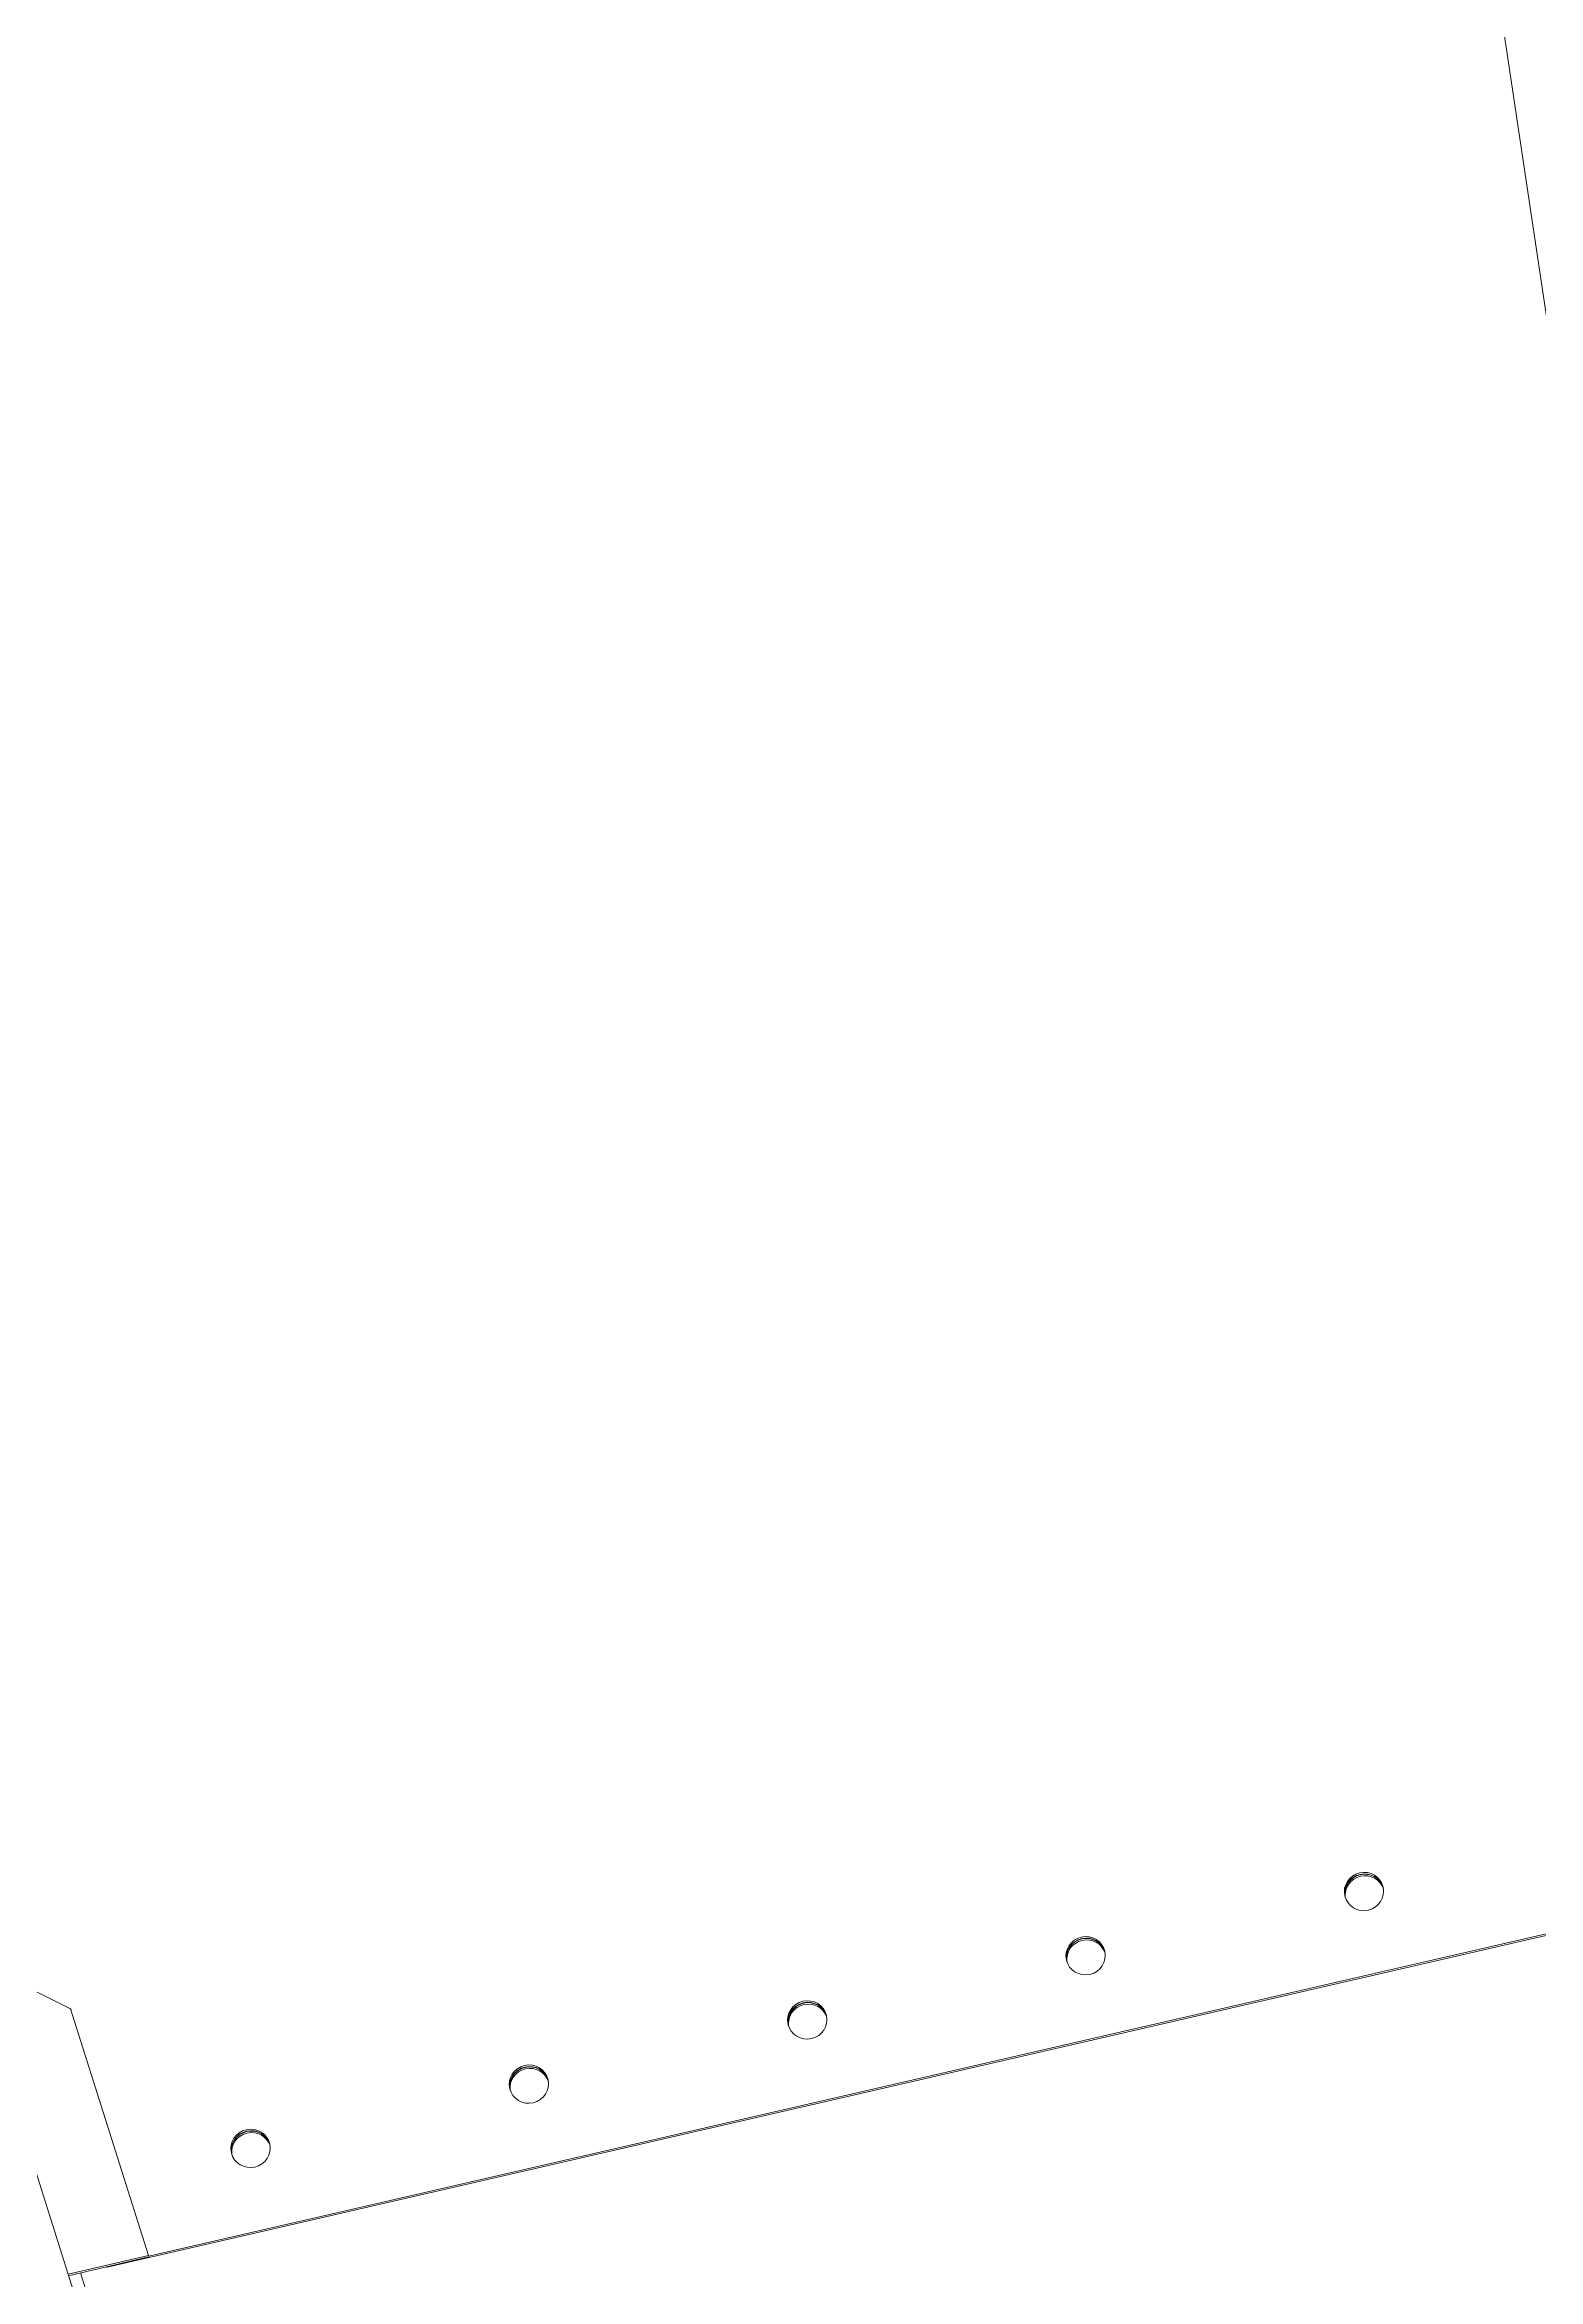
# Model space of a CAD drawing. Header units: millimetres. Extents: x -272986 to 200319, y -34579 to 49604.
# Drawn here: x 6367 to 6899, y 43048 to 43845 of the extents above; entities that cross this region are included whole.
import ezdxf

# ---------------------------------------------------------------- set-up
doc = ezdxf.new("R2010")
doc.units = ezdxf.units.MM
doc.linetypes.add('HIDDEN2', pattern=[4.762499999999999, 3.175, -1.5875])
doc.layers.get('Defpoints').update_dxf_attribs({"color": 9})
for name, color, linetype in [('X 0001 M', 7, 'Continuous'), ('X 1001 M', 8, 'HIDDEN2'), ('X 3001 D', 5, 'Continuous')]:
    doc.layers.add(name, color=color, linetype=linetype)
doc.layers.add('X 5999 H', color=7, linetype='Continuous', true_color=0xffffff)
doc.styles.add('BIT STD. 2.5', font='isocpeur.ttf', dxfattribs={"height": 2.5})
doc.dimstyles.new('BIT STD. 2.5', dxfattribs={"dimtxt": 2.5, "dimasz": 2.5, "dimexe": 1, "dimexo": 0.75, "dimgap": 1, "dimtad": 1, "dimdec": 0, "dimdsep": 46, "dimtxsty": 'BIT STD. 2.5', "dimcen": 0, "dimadec": 0, "dimazin": 0, "dimtfac": 1, "dimtdec": 0, "dimtmove": 0, "dimatfit": 3, "dimfxl": 1, "dimtfill": 1, "dimlwd": -1, "dimlwe": -1, "dimarcsym": 0})

# ---------------------------------------------------------------- blocks, each defined once
blk = doc.blocks.new('*D16')
at = {"layer": 'Defpoints', "color": 0, "transparency": 16777216}
for p in [(15597.00000000011, 48479.14825256646), (7.275957614183426e-12, 38448.14533683307), (15597.00000000011, 38448.14533683307)]:
    blk.add_point(p, dxfattribs=at)
at = {"layer": 'X 3001 D', "color": 0, "transparency": 16777216}
for p, q in [((7.278713069481507e-12, 38493.14533683307), (7.8938533352304e-12, 48539.14825256646)), ((15597.00000000011, 38493.14533683307), (15597.00000000011, 48539.14825256646)), ((150.0000000000079, 48479.14825256646), (15447.00000000011, 48479.14825256646))]:
    blk.add_line(p, q, dxfattribs=at)
for points in [[(150.0000000000079, 48504.14825256646), (150.0000000000079, 48454.14825256646), (7.89017939483296e-12, 48479.14825256646)], [(15447.00000000011, 48504.14825256646), (15447.00000000011, 48454.14825256646), (15597.00000000011, 48479.14825256646)]]:
    blk.add_solid(points, dxfattribs=at)
at = {"layer": 'X 3001 D', "color": 0, "transparency": 16777216, "insert": (7798.500000000058, 48629.14825256646), "char_height": 150, "attachment_point": 5, "style": 'BIT STD. 2.5', "bg_fill": 3, "box_fill_scale": 1.1, "bg_fill_color": 256, "bg_fill_true_color": 13158600, "bg_fill_transparency": 0}
blk.add_mtext('INTERNAL TANK DIAMETER - %%C15597mm (20 PLATES ROUND)', dxfattribs=at)
blk = doc.blocks.new('A$C89218876')
at = {"layer": 'X 1001 M', "linetype": 'Continuous', "lineweight": 0}
for p, q in [((-3645.897241492778, -391.4103883891303), (-5828.671341046978, -563.1984356365997)), ((-4694.357414703398, -1070.279732814051), (-4787.647692878596, -481.268097680952)), ((-4787.085315242733, -481.2238376011296), (-4691.398487934821, -1085.366688450934)), ((-3563.949582326801, -824.5655415454271), (-4690.034273119043, -1094.929131027756)), ((-3563.16526437219, -828.8557624197647), (-5693.017522852144, -1340.188049659559)), ((-4694.586932302347, -1070.370179452904), (-4784.161262282385, -1091.876232751472)), ((-4694.586932302347, -1070.370179452904), (-4694.052079387144, -1070.196395206166)), ((-4689.878277994401, -1099.355624569611), (-4694.586932302347, -1070.370179452904)), ((-4694.237768390918, -1070.240977595039), (-4694.052079387144, -1070.196395206166)), ((-4694.052079387144, -1070.196395206166), (-4689.336330267291, -1099.2255144318)), ((-4691.582935874289, -1085.395902134596), (-4691.398487934821, -1085.366688450934)), ((-4691.398487934821, -1085.366688450934), (-4691.580580289203, -1085.410402600705)), ((-4784.161262282385, -1091.876232751472), (-4801.919345933875, -1121.846253136293)), ((-4784.161262282385, -1091.876232751472), (-4783.744646906467, -1091.740866210083))]:
    blk.add_line(p, q, dxfattribs=at)
at = {"layer": 'X 1001 M', "linetype": 'Continuous', "lineweight": 0, "extrusion": (0, 0, -1)}
for centre, major_axis, ratio, start_param, end_param in [((-4793.789979128964, -629.3456803511749), (-1.095041255281608, 6.913818384165965), 0.9743700647852345, -3.141592653589851, 3.141592653589735), ((-4777.869901111557, -729.8610970473369), (-1.095041255281608, 6.913818384165965), 0.9743700647852345, -3.141592653589851, 3.141592653589735), ((-4777.203356510818, -729.7555267537996), (1.095041255281604, -6.913818384165911), 0.9743700647852362, 0.04949195748103291, 3.092100696115391), ((-4761.94982309415, -830.3765137434984), (-1.095041255281608, 6.913818384165965), 0.9743700647852345, -3.141592653589851, 3.141592653589735), ((-4761.283278493407, -830.2709434499616), (1.095041255281613, -6.913818384165987), 0.974370064785236, 0.04949195748143556, 3.092100696115409), ((-4746.029745076739, -930.89193043966), (-1.095041255281608, 6.913818384165965), 0.9743700647852345, -3.141592653589851, 3.141592653589735), ((-4730.109667059329, -1031.407347135822), (-1.095041255281608, 6.913818384165965), 0.9743700647852345, -3.141592653589851, 3.141592653589735), ((-4729.44312245859, -1031.301776842285), (1.095041255281599, -6.913818384165878), 0.9743700647852361, 0.04949195748076246, 3.092100696115119)]:
    blk.add_ellipse(centre, major_axis=major_axis, ratio=ratio, start_param=start_param, end_param=end_param, dxfattribs=at)
at = {"layer": 'X 1001 M', "linetype": 'Continuous', "lineweight": 0}
for centre, major_axis, ratio, start_param, end_param in [((-4793.234525295014, -629.2577051065587), (-1.095041255281612, 6.913818384165967), 0.9743700647852346, 0.04123814987035295, 3.100354503719504), ((-4792.567980694275, -629.1521348130213), (-1.095041255281614, 6.913818384165967), 0.974370064785236, 0.09082303029923243, 3.050769623287024), ((-4777.314447277608, -729.7731218027207), (-1.095041255281618, 6.913818384165965), 0.9743700647852345, 0.04123814987035197, 3.100354503719243), ((-4776.647902676868, -729.6675515091833), (-1.0950412552816, 6.913818384165945), 0.974370064785236, 0.09082303029910056, 3.050769623287021), ((-4761.394369260197, -830.2885384988822), (-1.095041255281607, 6.913818384165988), 0.9743700647852342, 0.04123814987062549, 3.100354503719517), ((-4760.727824659458, -830.1829682053453), (-1.095041255281606, 6.913818384165944), 0.9743700647852361, 0.09082303029909963, 3.050769623286893), ((-4745.474291242786, -930.8039551950437), (-1.0950412552816, 6.913818384165952), 0.9743700647852345, 0.04123814987008286, 3.100354503718974), ((-4744.807746642047, -930.6983849015064), (-1.095041255281614, 6.913818384166004), 0.9743700647852361, 0.09082303029909589, 3.050769623286877), ((-4729.554213225379, -1031.319371891206), (-1.095041255281595, 6.913818384165912), 0.9743700647852344, 0.04123814987076585, 3.100354503719917), ((-4728.88766862464, -1031.213801597668), (-1.095041255281618, 6.91381838416597), 0.974370064785236, 0.09082303029923602, 3.050769623287279)]:
    blk.add_ellipse(centre, major_axis=major_axis, ratio=ratio, start_param=start_param, end_param=end_param, dxfattribs=at)
at = {"layer": 'X 1001 M', "linetype": 'Continuous', "lineweight": 0, "extrusion": (0, 0, -0.9999999999999999)}
blk.add_ellipse((-4793.123434528225, -629.2401100576376), major_axis=(1.095041255281611, -6.913818384165968), ratio=0.974370064785236, start_param=0.04949195748103272, end_param=3.092100696115384, dxfattribs=at)
at = {"layer": 'X 1001 M', "linetype": 'Continuous', "lineweight": 0, "extrusion": (0, 0, -0.9999999999999996)}
blk.add_ellipse((-4745.363200476, -930.7863601461231), major_axis=(1.095041255281615, -6.913818384165989), ratio=0.9743700647852361, start_param=0.04949195748143596, end_param=3.092100696115657, dxfattribs=at)
blk = doc.blocks.new('*D202')
at = {"layer": 'Defpoints', "color": 0, "transparency": 16777216}
for p in [(14700.28945546009, 42432.89533683308), (18343.0225059792, 40307.42915332483), (-1697.652812223388, 38448.14533683309), (7798.500000000009, 38448.14533683308), (18712.73677971438, 38448.14533683308)]:
    blk.add_point(p, dxfattribs=at)
at = {"layer": 'X 3001 D', "color": 0, "transparency": 16777216}
blk.add_line((14739.26059863039, 42455.39533683308), (17123.15899540705, 43831.73971793279), dxfattribs=at)
blk.add_arc((7798.500000000016, 38448.14533683308), 10707.18876219943, 0.8026791532114499, 29.19732084678845, dxfattribs=at)
for points in [[(17123.54803988475, 43658.96570784591), (17167.02336376672, 43683.66178472783), (17071.19747117998, 43801.73971793279)], [(18529.6374529174, 38598.31677290829), (18479.6386795569, 38597.96654092086), (18505.68876219944, 38448.14533683307)]]:
    blk.add_solid(points, dxfattribs=at)
at = {"layer": 'X 3001 D', "color": 0, "transparency": 16777216, "insert": (17449.47094405494, 43388.97694620522), "char_height": 150, "attachment_point": 5, "rotation": 297.11025673134304, "style": 'BIT STD. 2.5', "bg_fill": 3, "box_fill_scale": 1.1, "bg_fill_color": 256, "bg_fill_true_color": 13158600, "bg_fill_transparency": 0}
blk.add_mtext('30° {\\C7;N10}', dxfattribs=at)
blk = doc.blocks.new('*D206')
at = {"layer": 'Defpoints', "color": 0, "transparency": 16777216}
for p in [(7798.500000000001, 48049.62661341931), (5189.741356783452, 31280.63987178857), (5072.770467766082, 30959.26499547979), (6721.994340848396, 29238.05080994163), (7798.500000000001, 29039.70000823382)]:
    blk.add_point(p, dxfattribs=at)
at = {"layer": 'X 3001 D', "color": 0, "transparency": 16777216}
blk.add_line((5057.379561316429, 30916.97882754442), (4606.496512673599, 29678.18783258325), dxfattribs=at)
blk.add_arc((7798.500000000001, 38448.14533683383), 9272.79384158168, 250.9268469440629, 269.0731530559389, dxfattribs=at)
for points in [[(4760.021737855861, 29660.84740143575), (4776.742165628036, 29707.96881159202), (4627.017721273137, 29734.56938983041)], [(7648.707110906789, 29201.56390409051), (7648.302702045332, 29151.56553958253), (7798.499999999998, 29175.35149525215)]]:
    blk.add_solid(points, dxfattribs=at)
at = {"layer": 'X 3001 D', "color": 0, "transparency": 16777216, "insert": (5284.724489801182, 29662.97768942168), "char_height": 150, "attachment_point": 5, "rotation": 344.03213039432933, "style": 'BIT STD. 2.5', "bg_fill": 3, "box_fill_scale": 1.1, "bg_fill_color": 256, "bg_fill_true_color": 13158600, "bg_fill_transparency": 0}
blk.add_mtext('20° - {\\C7;N05}', dxfattribs=at)
blk = doc.blocks.new('*D209')
at = {"layer": 'Defpoints', "color": 0, "transparency": 16777216}
for p in [(2783.545584809905, 44641.09828430423), (2998.773158548947, 44375.31436548595), (-1159.790471025197, 41186.96958724423), (-1697.652812223374, 38448.14533683308), (18712.73677971439, 38448.14533683306)]:
    blk.add_point(p, dxfattribs=at)
at = {"layer": 'X 3001 D', "color": 0, "transparency": 16777216}
blk.add_line((2755.226167212659, 44676.0698525698), (1865.51247487878, 45774.77476136317), dxfattribs=at)
blk.add_arc((7798.50000000016, 38448.14533683307), 9367.610497768575, 129.917465425105, 179.0825345748958, dxfattribs=at)
for points in [[(1771.571263239102, 45652.11972273444), (1803.347377874265, 45613.51559680607), (1903.271698341772, 45728.14600367576)], [(-1542.910352441482, 38597.94037141315), (-1592.908749890528, 38598.34068694729), (-1569.110497768414, 38448.14533683308)]]:
    blk.add_solid(points, dxfattribs=at)
at = {"layer": 'X 3001 D', "color": 0, "transparency": 16777216, "insert": (1329.892812668753, 45409.30954791416), "char_height": 150, "attachment_point": 5, "rotation": 42.89953277488738, "style": 'BIT STD. 2.5', "bg_fill": 3, "box_fill_scale": 1.1, "bg_fill_color": 256, "bg_fill_true_color": 13158600, "bg_fill_transparency": 0}
blk.add_mtext('51° - {\\C7;N02}', dxfattribs=at)
blk = doc.blocks.new('*D210')
at = {"layer": 'Defpoints', "color": 0, "transparency": 16777216}
for p in [(7798.50000000002, 48049.62661341928), (6198.722932872364, 47520.93193302717), (3813.749999979098, 45349.93479228107), (3909.249999979098, 45184.52394015824), (7798.500000000022, 29039.7000082338)]:
    blk.add_point(p, dxfattribs=at)
at = {"layer": 'X 3001 D', "color": 0, "transparency": 16777216}
blk.add_line((3791.249999979098, 45388.90593545137), (3162.125523107601, 46478.581493678), dxfattribs=at)
blk.add_arc((7798.50000000002, 38448.14533678472), 9212.74895378487, 90.9328878821739, 119.067112117826, dxfattribs=at)
for points in [[(7648.301448326745, 47684.67232823568), (7648.70849295792, 47634.67398511645), (7798.500000000022, 47660.89429056959)], [(3334.958926203788, 46478.80827235458), (3310.312265635246, 46522.31162995855), (3192.125523107603, 46426.61996945093)]]:
    blk.add_solid(points, dxfattribs=at)
at = {"layer": 'X 3001 D', "color": 0, "transparency": 16777216, "insert": (3709.259707258592, 46854.07101922051), "char_height": 150, "attachment_point": 5, "rotation": 25.941584710083006, "style": 'BIT STD. 2.5', "bg_fill": 3, "box_fill_scale": 1.1, "bg_fill_color": 256, "bg_fill_true_color": 13158600, "bg_fill_transparency": 0}
blk.add_mtext('{\\C7;N06} - 30°', dxfattribs=at)

msp = doc.modelspace()

# ---------------------------------------------------------------- hatches: boundary and pattern name
at = {"layer": 'X 5999 H'}
h = msp.add_hatch(dxfattribs=at)
h.set_pattern_fill('ANSI31', color=9)
h.set_pattern_definition([(45, (25000, 0), (-2.245064030267288, 2.245064030267288), [])])
edge = h.paths.add_edge_path()
edge.add_arc((7798.495709340539, 38448.14022343156), 7825.604719989263, 2.5931019493610847, 94.99996544218982, ccw=False)
edge.add_line((15616.08719766553, 38802.19185128674), (15658.44324566444, 38804.11004727978))
edge.add_arc((7798.49570953186, 38448.14022323), 7825.604719789878, 274.9544870486653, 357.3991416812109)
edge.add_line((15616.03919657416, 38093.03029855866), (15658.3937445236, 38091.10627736974))
edge.add_arc((7798.497359975252, 38448.13677386827), 7868.001140776875, 274.9544772441851, 357.39916567125465, ccw=False)
edge.add_arc((7798.49533508634, 38448.14003367921), 7868.004563266586, 2.593102689917272, 274.9516218145841)
edge.add_arc((7798.495709750798, 38448.14022345812), 7825.604719998234, 2.599526489034937, 274.95161897712)

# ---------------------------------------------------------------- linework, layer by layer
at = {"layer": 'X 0001 M', "linetype": 'Continuous'}
for centre, radius, start, end in [((7798.49533508634, 38448.14003367921), 7868.004563266586, 2.593102689917272, 274.9516218145841), ((7798.495709750798, 38448.14022345812), 7825.604719998234, 2.599526489034937, 274.95161897712)]:
    msp.add_arc(centre, radius, start, end, dxfattribs=at)

# ---------------------------------------------------------------- block references
at = {"layer": 'X 1001 M', "rotation": 273.9910714243701}
msp.add_blockref('A$C89218876', (7798.500000130947, 38448.14533676262), dxfattribs=at)

# ---------------------------------------------------------------- next in the draw order: dimensions: what is measured, and where the dimension line sits
at = {"layer": 'X 3001 D'}
dim = msp.add_linear_dim(base=(15597.00000000011, 48479.14825256646), p1=(7.275957614183426e-12, 38448.14533683307), p2=(15597.00000000011, 38448.14533683307), text='INTERNAL TANK DIAMETER - %%C<>mm (20 PLATES ROUND)', dimstyle='BIT STD. 2.5', dxfattribs=at)
dim.commit()
dim.dimension.update_dxf_attribs({"geometry": '*D16', "text_midpoint": (7798.500000000058, 48629.14825256646)})

# ---------------------------------------------------------------- next in the draw order: linework, layer by layer
msp.add_circle((7798.500000000007, 38448.14533683308), 7798.5)

# ---------------------------------------------------------------- next in the draw order: dimensions: what is measured, and where the dimension line sits
dim = msp.add_angular_dim_2l(base=(18343.0225059792, 40307.42915332483), line1=((7798.500000000007, 38448.14533683308), (14700.28945546009, 42432.89533683308)), line2=((18712.73677971438, 38448.14533683307), (-1697.652812223387, 38448.14533683308)), text='<> {\\C7;N10}', dimstyle='BIT STD. 2.5', override={"dimscale": 0, "dimjust": 1}, dxfattribs=at)
dim.commit()
dim.dimension.update_dxf_attribs({"geometry": '*D202', "text_midpoint": (17449.47094405495, 43388.97694620522)})

# ---------------------------------------------------------------- next in the draw order: dimensions: what is measured, and where the dimension line sits
dim = msp.add_angular_dim_2l(base=(6721.994340848396, 29238.05080994163), line1=((5189.741356783453, 31280.63987178857), (5072.770467766083, 30959.26499547979)), line2=((7798.500000000002, 48049.62661341931), (7798.500000000002, 29039.70000823382)), text='<> - {\\C7;N05}', dimstyle='BIT STD. 2.5', override={"dimscale": 0, "dimjust": 2}, dxfattribs=at)
dim.commit()
dim.dimension.update_dxf_attribs({"geometry": '*D206', "text_midpoint": (5284.724489801181, 29662.97768942168)})

# ---------------------------------------------------------------- next in the draw order: dimensions: what is measured, and where the dimension line sits
dim = msp.add_angular_dim_2l(base=(-1159.790471025197, 41186.96958724423), line1=((2998.773158548949, 44375.31436548595), (2783.545584809905, 44641.09828430424)), line2=((18712.73677971439, 38448.14533683307), (-1697.652812223375, 38448.14533683308)), text='<> - {\\C7;N02}', dimstyle='BIT STD. 2.5', override={"dimscale": 0, "dimjust": 2}, dxfattribs=at)
dim.commit()
dim.dimension.update_dxf_attribs({"geometry": '*D209', "text_midpoint": (1329.89281266875, 45409.30954791416)})

# ---------------------------------------------------------------- next in the draw order: dimensions: what is measured, and where the dimension line sits
dim = msp.add_angular_dim_2l(base=(6198.722932872364, 47520.93193302717), line1=((3909.249999979097, 45184.52394015824), (3813.749999979098, 45349.93479228107)), line2=((7798.50000000002, 48049.62661341929), (7798.50000000002, 29039.7000082338)), text='{\\C7;N06} - <>', dimstyle='BIT STD. 2.5', override={"dimscale": 0, "dimjust": 1}, dxfattribs=at)
dim.commit()
dim.dimension.update_dxf_attribs({"geometry": '*D210', "text_midpoint": (3709.25970725859, 46854.07101922051)})

doc.saveas('drawing.dxf')
